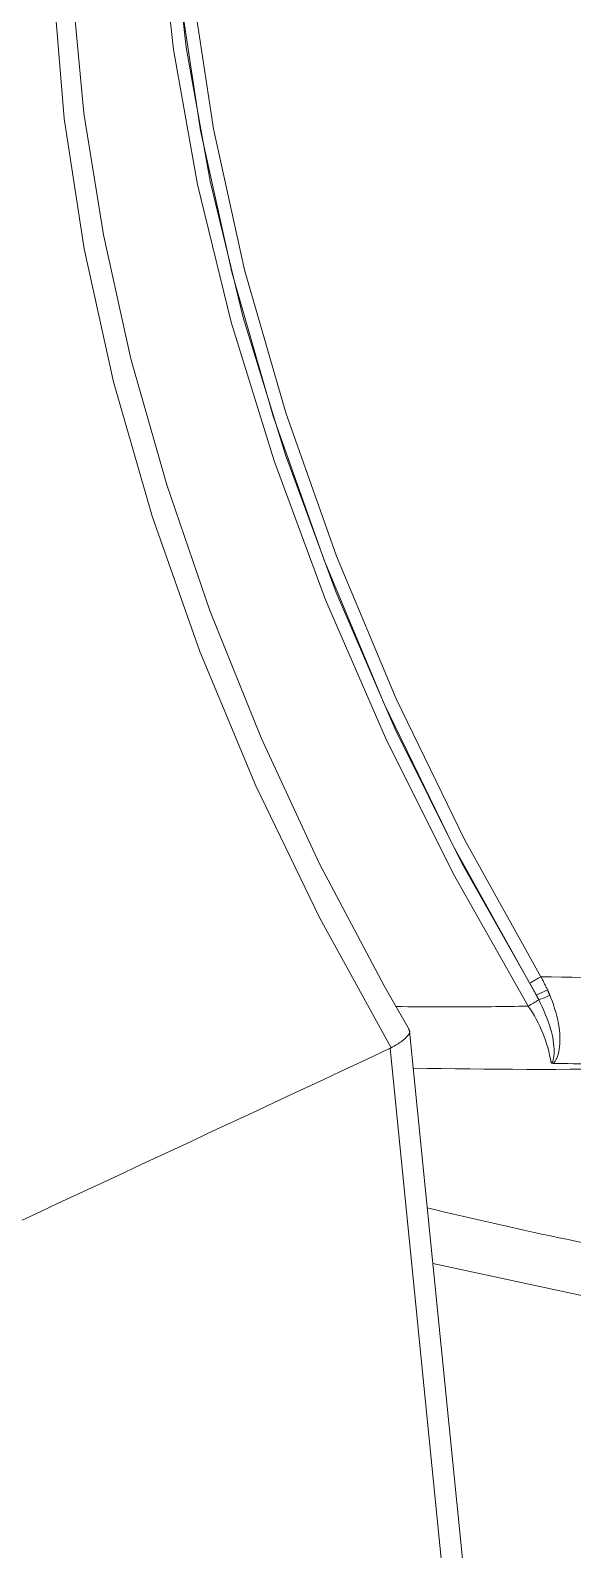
# Model space of a CAD drawing. Extents: x 8 to 113, y 2 to 87.
# Drawn here: x 11.595 to 12.149, y 3.898 to 5.451 of the extents above; entities that cross this region are included whole.
import ezdxf

# ---------------------------------------------------------------- set-up
doc = ezdxf.new("R2010")
doc.units = 0
doc.header["$MEASUREMENT"] = 0
doc.layers.add('OBJECT', color=7, linetype='CONTINUOUS')

msp = doc.modelspace()

# ---------------------------------------------------------------- linework, layer by layer
at = {"layer": 'OBJECT', "linetype": 'Continuous', "lineweight": 15}
for p, q in [((12.0621, 3.63), (11.9821, 4.4283)), ((12.0428, 3.6073), (11.9623, 4.4107))]:
    msp.add_line(p, q, dxfattribs=at)
at = {"layer": 'OBJECT', "linetype": 'Continuous', "lineweight": 15, "flags": 128}
for points in [[(11.9634, 4.4112), (11.8904, 4.5435), (11.825, 4.6789), (11.7677, 4.8162), (11.7192, 4.9542), (11.6797, 5.0917), (11.6496, 5.2276), (11.6292, 5.3605), (11.6187, 5.4894), (11.6181, 5.6132), (11.6275, 5.7308), (11.6468, 5.8411), (11.6758, 5.9432), (11.7142, 6.0362), (11.7618, 6.1193), (11.8181, 6.1917), (11.8826, 6.2529), (11.9548, 6.3024)], [(11.9818, 4.43), (11.9561, 4.4745), (11.8899, 4.5999), (11.8306, 4.7277), (11.7784, 4.8568), (11.734, 4.9863), (11.6975, 5.115), (11.6693, 5.2419), (11.6495, 5.3662), (11.6382, 5.4867), (11.6355, 5.6025), (11.6414, 5.7128), (11.6556, 5.8167), (11.6781, 5.9134), (11.7085, 6.0022), (11.7467, 6.0826), (11.7922, 6.154), (11.8449, 6.2162), (11.9046, 6.2688), (11.9582, 6.3041)], [(11.8852, 6.2576), (11.8556, 6.2047), (11.8136, 6.1072), (11.7818, 5.9998), (11.7604, 5.8834), (11.7497, 5.7591), (11.7497, 5.628), (11.7604, 5.4913), (11.7818, 5.3502), (11.8136, 5.206), (11.8556, 5.06), (11.9074, 4.9135), (11.9685, 4.7677), (12.0383, 4.6241), (12.1164, 4.4838)], [(11.8493, 6.2225), (11.8122, 6.1427), (11.7783, 6.0426), (11.7539, 5.9341), (11.7391, 5.8179), (11.7342, 5.695), (11.7391, 5.5664), (11.7539, 5.4332), (11.7783, 5.2965), (11.8122, 5.1573), (11.8553, 5.0169), (11.9072, 4.8762), (11.9676, 4.7366), (12.0359, 4.5991), (12.1117, 4.4649)], [(12.105, 4.477), (12.0265, 4.6181), (11.9563, 4.7626), (11.8948, 4.9092), (11.8427, 5.0566), (11.8005, 5.2035), (11.7685, 5.3485), (11.747, 5.4904), (11.7362, 5.6279), (11.7362, 5.7598), (11.747, 5.8848), (11.7685, 6.0019), (11.8005, 6.11), (11.8427, 6.2081), (11.8508, 6.2235)], [(12.1034, 4.4537), (12.0267, 4.5891), (11.9575, 4.7278), (11.8963, 4.8687), (11.8437, 5.0107), (11.8, 5.1525), (11.7656, 5.2931), (11.7409, 5.4311), (11.726, 5.5656), (11.721, 5.6955), (11.726, 5.8195), (11.7409, 5.9368), (11.7656, 6.0463), (11.8, 6.1472), (11.82, 6.1926)], [(12.0059, 4.1906), (12.1739, 4.1548), (12.3262, 4.1295)]]:
    msp.add_lwpolyline(points, dxfattribs=at)
at = {"layer": 'OBJECT', "linetype": 'Continuous', "lineweight": 15}
for centre, radius, start, end in [((12.3591, 4.0646), 0.4844, 120.0759, 121.6379), ((12.0755, 4.5551), 0.0971, 291.8566, 299.3149), ((11.9445, 4.7267), 0.3159, 300.1886, 302.4851), ((12.0925, 4.5262), 0.0695, 288.1846, 298.248), ((11.9871, 4.373), 0.1415, 9.385, 34.7286), ((12.1285, 4.3976), 0.00239, 218.9634, 271.4592), ((13.0559, 8.5875), 4.4664, 256.3273, 260.1156)]:
    msp.add_arc(centre, radius, start, end, dxfattribs=at)
for centre, major_axis, ratio, start_param, end_param in [((11.7638, 5.2313), (10.5578, 4.9562), 0.070939, 4.646524, 4.6979), ((13.9075, 5.8374), (3.5048, 0.8364), 0.337357, 4.053846, 4.131752)]:
    msp.add_ellipse(centre, major_axis=major_axis, ratio=ratio, start_param=start_param, end_param=end_param, dxfattribs=at)
for points in [[(12.1117, 4.4649), (12.105, 4.477)], [(12.1164, 4.4838), (12.1231, 4.4704)], [(12.1231, 4.4704), (12.1254, 4.465)], [(12.1142, 4.4602), (12.1117, 4.4649)], [(11.9623, 4.4107), (11.9634, 4.4112)]]:
    msp.add_open_spline(points, degree=1, dxfattribs=at)
for points, knots in [([(12.1164, 4.4838), (12.1732, 4.4827), (12.2375, 4.4815), (12.3024, 4.483), (12.3099, 4.4831)], [0, 0, 0, 0, 0.885382, 1, 1, 1, 1]), ([(12.1267, 4.3961), (12.1268, 4.3961), (12.1269, 4.396), (12.1272, 4.3961), (12.1275, 4.3962), (12.1278, 4.3964), (12.1284, 4.3972), (12.1296, 4.4006), (12.1303, 4.4116), (12.1269, 4.4327), (12.1187, 4.4504), (12.1142, 4.4602)], [0, 0, 0, 0, 0.004492, 0.008319, 0.012158, 0.017111, 0.025973, 0.05493, 0.183032, 0.547243, 1, 1, 1, 1]), ([(12.1254, 4.465), (12.1257, 4.4644), (12.1301, 4.4535), (12.1356, 4.4345), (12.1363, 4.4133), (12.1336, 4.4021), (12.1311, 4.3977), (12.1298, 4.3961), (12.1289, 4.3954), (12.1286, 4.3952)], [0, 0, 0, 0, 0.028978, 0.459946, 0.770708, 0.915815, 0.95693, 0.987072, 1, 1, 1, 1]), ([(11.9683, 4.4532), (12.0007, 4.453), (12.0456, 4.4527), (12.0907, 4.4535), (12.1034, 4.4537)], [0, 0, 0, 0, 0.720237, 1, 1, 1, 1]), ([(11.9634, 4.4112), (11.9672, 4.4134), (11.9749, 4.4178), (11.9809, 4.4238), (11.9831, 4.428), (11.9815, 4.4293), (11.9811, 4.4296)], [0, 0, 0, 0, 0.302992, 0.605802, 0.913954, 1, 1, 1, 1]), ([(12.1286, 4.3952), (12.1301, 4.3952), (12.1613, 4.3946), (12.1927, 4.3944), (12.2226, 4.3942)], [0, 0, 0, 0, 0.046796, 1, 1, 1, 1])]:
    msp.add_open_spline(points, degree=3, knots=knots, dxfattribs=at)

doc.saveas('drawing.dxf')
